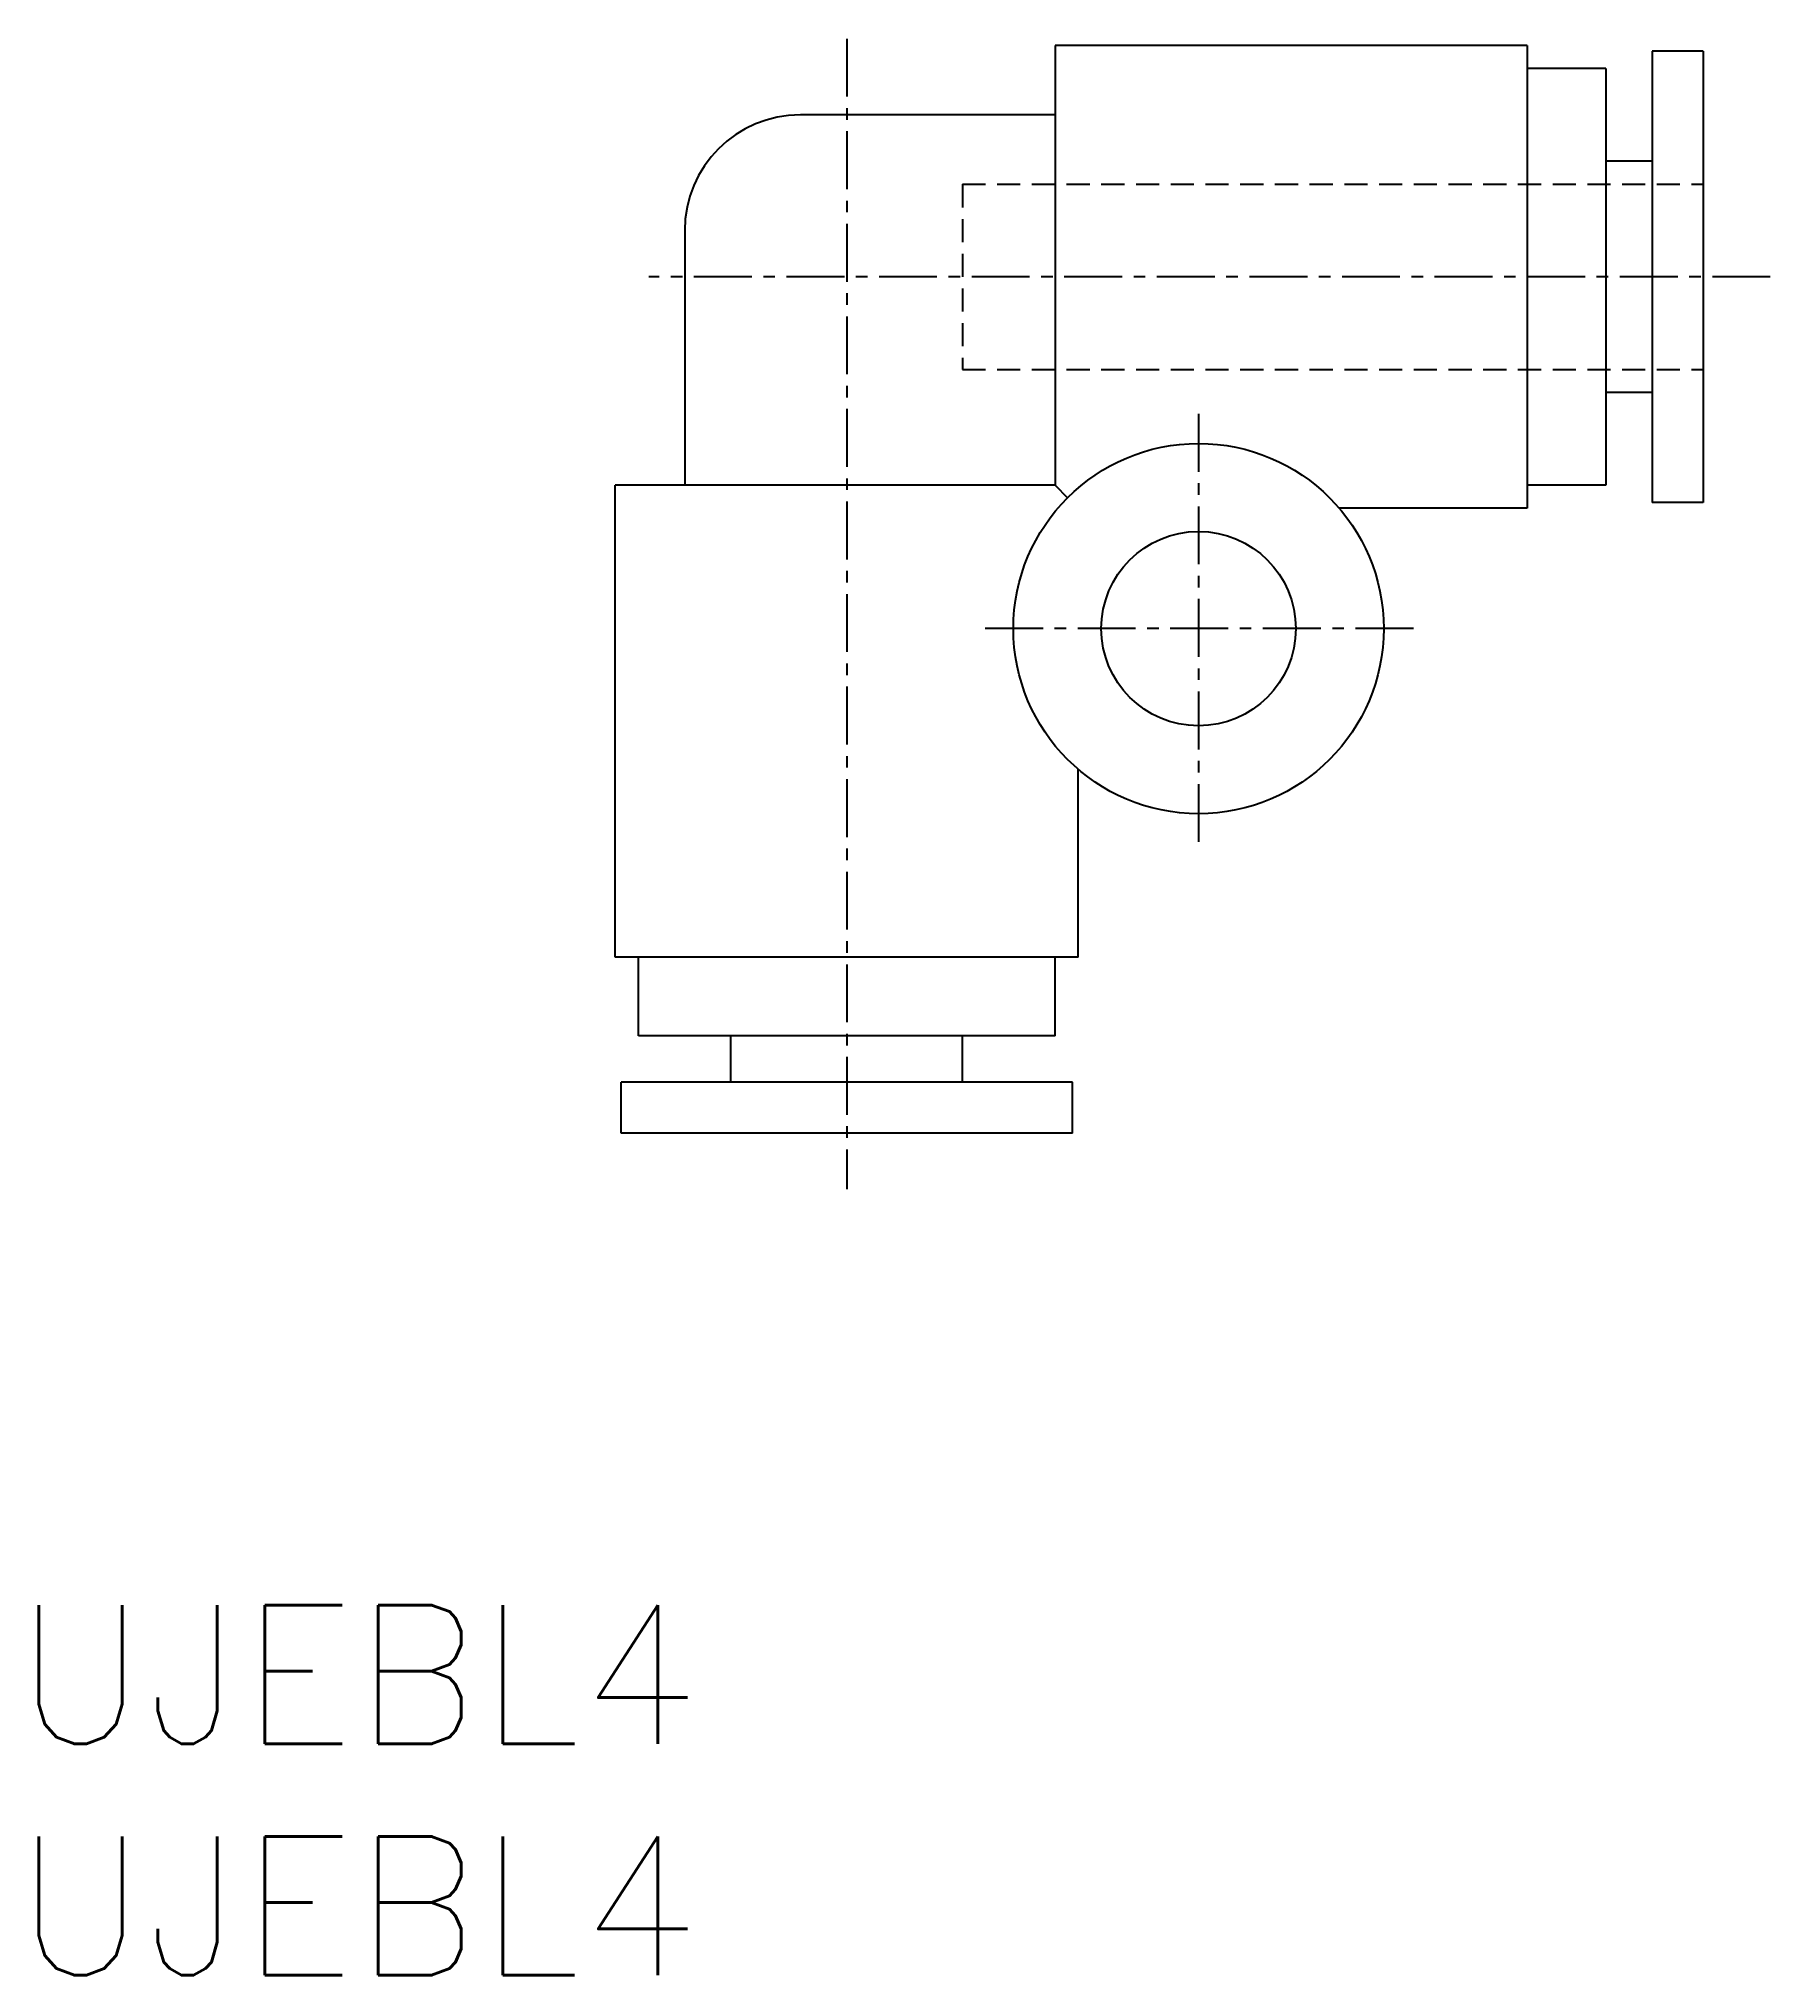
# Model space of a CAD drawing. Extents: x 0.5 to 37.9, y 0 to 41.8.
import ezdxf

# ---------------------------------------------------------------- set-up
doc = ezdxf.new("R2010")
doc.units = 0
doc.linetypes.add('CENTER', pattern=[2, 1.25, -0.25, 0.25, -0.25])
doc.linetypes.add('DASHED', pattern=[0.75, 0.5, -0.25])
doc.layers.get('0').update_dxf_attribs({"linetype": 'CONTINUOUS'})
doc.layers.add('CENTER', color=1, linetype='CENTER')
doc.styles.get("Standard").update_dxf_attribs({"font": 'txt.shx'})

# ---------------------------------------------------------------- blocks, each defined once
blk = doc.blocks.new('*U4')
at = {"color": 7, "linetype": 'CONTINUOUS'}
blk.add_text('UJEBL4', height=3, dxfattribs=at).set_placement((0, 5))
blk = doc.blocks.new('*U5')
at = {"color": 7, "linetype": 'CONTINUOUS'}
blk.add_text('UJEBL4', height=3, dxfattribs=at).set_placement((0, 0))

msp = doc.modelspace()

# ---------------------------------------------------------------- linework, layer by layer
at = {"color": 7, "linetype": 'CONTINUOUS'}
for p, q in [((22.468, 41.697), (22.468, 32.197)), ((32.668, 41.697), (22.468, 41.697)), ((32.668, 41.697), (32.668, 31.697)), ((35.368, 41.572), (35.368, 31.822)), ((36.468, 41.572), (35.368, 41.572)), ((36.468, 41.572), (36.468, 31.822)), ((34.368, 41.197), (32.668, 41.197)), ((34.368, 41.197), (34.368, 32.197)), ((22.468, 40.197), (16.968, 40.197)), ((35.368, 39.197), (34.368, 39.197)), ((14.468, 37.697), (14.468, 32.197)), ((35.368, 34.197), (34.368, 34.197)), ((12.968, 21.997), (12.968, 32.197)), ((22.468, 32.197), (12.968, 32.197)), ((22.468, 32.197), (22.739, 31.925)), ((34.368, 32.197), (32.668, 32.197)), ((36.468, 31.822), (35.368, 31.822)), ((32.668, 31.697), (28.608, 31.697)), ((22.968, 21.997), (22.968, 26.057)), ((22.968, 21.997), (12.968, 21.997)), ((13.468, 20.297), (13.468, 21.997)), ((22.468, 20.297), (22.468, 21.997)), ((22.468, 20.297), (13.468, 20.297)), ((15.468, 19.297), (15.468, 20.297)), ((20.468, 19.297), (20.468, 20.297)), ((22.843, 19.297), (13.093, 19.297)), ((13.093, 18.197), (13.093, 19.297)), ((22.843, 18.197), (22.843, 19.297)), ((22.843, 18.197), (13.093, 18.197))]:
    msp.add_line(p, q, dxfattribs=at)
at = {"color": 3, "linetype": 'DASHED'}
for p, q in [((20.468, 38.697), (36.468, 38.697)), ((20.468, 38.697), (20.468, 34.697)), ((20.468, 34.697), (36.468, 34.697))]:
    msp.add_line(p, q, dxfattribs=at)
at = {"color": 7, "linetype": 'CONTINUOUS'}
for radius in [4, 2.1]:
    msp.add_circle((25.568, 29.097), radius, dxfattribs=at)
msp.add_arc((16.968, 37.697), 2.5, 90, 180, dxfattribs=at)
at = {"layer": 'CENTER', "color": 1, "linetype": 'CENTER'}
for p, q in [((17.968, 41.843), (17.968, 16.984)), ((37.918, 36.697), (13.693, 36.697)), ((25.568, 33.737), (25.568, 24.457)), ((30.208, 29.097), (20.928, 29.097))]:
    msp.add_line(p, q, dxfattribs=at)

# ---------------------------------------------------------------- block references
at = {"color": 7, "linetype": 'CONTINUOUS'}
for name in ['*U4', '*U5']:
    msp.add_blockref(name, (0, 0), dxfattribs=at)

doc.saveas('drawing.dxf')
